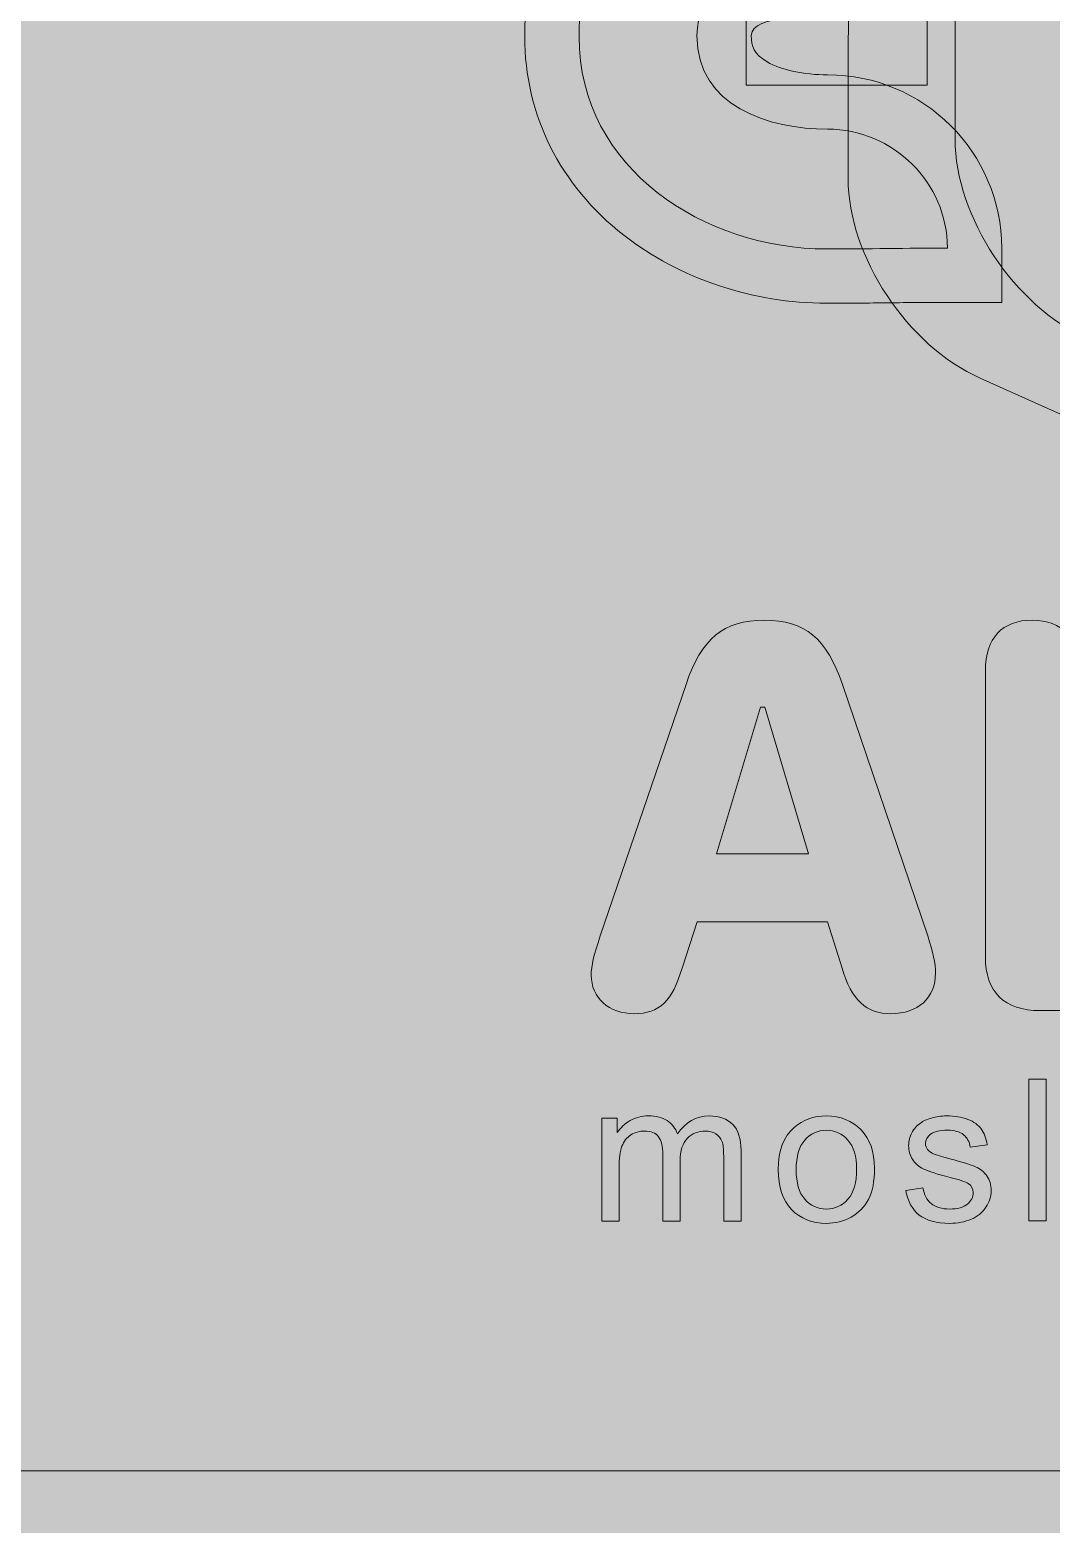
# Model space of a CAD drawing. Header units: inches. Extents: x -1481 to -429, y -1676 to -696.
# Drawn here: x -482.35 to -462.88, y -752.66 to -724.19 of the extents above; entities that cross this region are included whole.
import ezdxf

# ---------------------------------------------------------------- set-up
doc = ezdxf.new("R2010")
doc.units = ezdxf.units.IN
doc.header["$MEASUREMENT"] = 0
doc.layers.add('Layer 1', color=7, linetype='Continuous')

# ---------------------------------------------------------------- blocks, each defined once
blk = doc.blocks.new('block 2')
at = {"layer": 'Layer 1', "true_color": 0x009344}
h = blk.add_hatch(color=114, dxfattribs=at)
h.dxf.hatch_style = 2
h.paths.add_polyline_path([(-429.175, -985.727), (-669.175, -985.727), (-669.175, -695.727), (-429.175, -695.727)])
at = {"layer": 'Layer 1', "true_color": 0x008345}
h = blk.add_hatch(color=116, dxfattribs=at)
h.dxf.hatch_style = 2
h.paths.add_polyline_path([(-429.175, -751.646), (-669.175, -751.646), (-669.175, -695.727), (-429.175, -695.727)])
at = {"layer": 'Layer 1', "lineweight": 0}
blk.add_lwpolyline([(-429.175, -751.646), (-669.175, -751.646), (-669.175, -695.727), (-429.175, -695.727), (-429.175, -751.646)], dxfattribs=at)
blk = doc.blocks.new('block 69')
at = {"layer": 'Layer 1', "true_color": 0x38b449}
h = blk.add_hatch(color=95, dxfattribs=at)
h.dxf.hatch_style = 2
edge = h.paths.add_edge_path()
edge.add_spline(control_points=[(-471.649, -742.202), (-471.649, -742.024), (-471.6, -741.818), (-471.476, -741.456), (-471.476, -741.456), (-469.842, -736.668), (-469.842, -736.668), (-469.55, -735.792), (-469.128, -735.44), (-468.349, -735.44), (-467.57, -735.44), (-467.159, -735.786), (-466.861, -736.668), (-466.861, -736.668), (-465.233, -741.456), (-465.233, -741.456), (-465.135, -741.759), (-465.087, -741.975), (-465.087, -742.165), (-465.087, -742.635), (-465.422, -742.938), (-465.936, -742.938), (-466.412, -742.938), (-466.688, -742.679), (-466.867, -742.067), (-466.867, -742.067), (-467.148, -741.185), (-467.148, -741.185), (-467.148, -741.185), (-469.631, -741.185), (-469.631, -741.185), (-469.631, -741.185), (-469.918, -742.067), (-469.918, -742.067), (-470.096, -742.695), (-470.351, -742.938), (-470.827, -742.938), (-471.314, -742.938), (-471.649, -742.635), (-471.649, -742.202)], knot_values=[0, 0, 0, 0, 1, 1, 1, 2, 2, 2, 3, 3, 3, 4, 4, 4, 5, 5, 5, 6, 6, 6, 7, 7, 7, 8, 8, 8, 9, 9, 9, 10, 10, 10, 11, 11, 11, 12, 12, 12, 13, 13, 13, 13], degree=3, periodic=1)
h.paths.add_polyline_path([(-467.51, -739.892), (-468.338, -737.095), (-468.425, -737.095), (-469.263, -739.892)])
h = blk.add_hatch(color=95, dxfattribs=at)
h.dxf.hatch_style = 2
edge = h.paths.add_edge_path()
edge.add_spline(control_points=[(-460.047, -742.879), (-460.047, -742.879), (-463.098, -742.879), (-463.098, -742.879), (-463.774, -742.879), (-464.137, -742.522), (-464.137, -741.856), (-464.137, -741.856), (-464.137, -736.403), (-464.137, -736.403), (-464.137, -735.786), (-463.818, -735.44), (-463.244, -735.44), (-462.671, -735.44), (-462.346, -735.792), (-462.346, -736.403), (-462.346, -736.403), (-462.346, -741.386), (-462.346, -741.386), (-462.346, -741.386), (-460.047, -741.386), (-460.047, -741.386), (-459.598, -741.386), (-459.284, -741.694), (-459.284, -742.132), (-459.284, -742.57), (-459.598, -742.879), (-460.047, -742.879)], knot_values=[0, 0, 0, 0, 1, 1, 1, 2, 2, 2, 3, 3, 3, 4, 4, 4, 5, 5, 5, 6, 6, 6, 7, 7, 7, 8, 8, 8, 9, 9, 9, 9], degree=3, periodic=1)
at = {"layer": 'Layer 1', "lineweight": 0}
blk.add_lwpolyline([(-467.51, -739.892), (-468.338, -737.095), (-468.425, -737.095), (-469.263, -739.892), (-467.51, -739.892)], dxfattribs=at)
for points, knots in [([(-471.649, -742.202), (-471.649, -742.024), (-471.6, -741.818), (-471.476, -741.456), (-471.476, -741.456), (-469.842, -736.668), (-469.842, -736.668), (-469.55, -735.792), (-469.128, -735.44), (-468.349, -735.44), (-467.57, -735.44), (-467.159, -735.786), (-466.861, -736.668), (-466.861, -736.668), (-465.233, -741.456), (-465.233, -741.456), (-465.135, -741.759), (-465.087, -741.975), (-465.087, -742.165), (-465.087, -742.635), (-465.422, -742.938), (-465.936, -742.938), (-466.412, -742.938), (-466.688, -742.679), (-466.867, -742.067), (-466.867, -742.067), (-467.148, -741.185), (-467.148, -741.185), (-467.148, -741.185), (-469.631, -741.185), (-469.631, -741.185), (-469.631, -741.185), (-469.918, -742.067), (-469.918, -742.067), (-470.096, -742.695), (-470.351, -742.938), (-470.827, -742.938), (-471.314, -742.938), (-471.649, -742.635), (-471.649, -742.202)], [0, 0, 0, 0, 1, 1, 1, 2, 2, 2, 3, 3, 3, 4, 4, 4, 5, 5, 5, 6, 6, 6, 7, 7, 7, 8, 8, 8, 9, 9, 9, 10, 10, 10, 11, 11, 11, 12, 12, 12, 13, 13, 13, 13]), ([(-460.047, -742.879), (-460.047, -742.879), (-463.098, -742.879), (-463.098, -742.879), (-463.774, -742.879), (-464.137, -742.522), (-464.137, -741.856), (-464.137, -741.856), (-464.137, -736.403), (-464.137, -736.403), (-464.137, -735.786), (-463.818, -735.44), (-463.244, -735.44), (-462.671, -735.44), (-462.346, -735.792), (-462.346, -736.403), (-462.346, -736.403), (-462.346, -741.386), (-462.346, -741.386), (-462.346, -741.386), (-460.047, -741.386), (-460.047, -741.386), (-459.598, -741.386), (-459.284, -741.694), (-459.284, -742.132), (-459.284, -742.57), (-459.598, -742.879), (-460.047, -742.879)], [0, 0, 0, 0, 1, 1, 1, 2, 2, 2, 3, 3, 3, 4, 4, 4, 5, 5, 5, 6, 6, 6, 7, 7, 7, 8, 8, 8, 9, 9, 9, 9])]:
    blk.add_open_spline(points, degree=3, knots=knots, dxfattribs=at)
blk = doc.blocks.new('block 71')
at = {"layer": 'Layer 1', "lineweight": 0}
for points, knots in [([(-467.16, -729.403), (-468.564, -729.403), (-469.973, -728.931), (-471.027, -728.107), (-472.245, -727.155), (-472.916, -725.811), (-472.916, -724.322), (-472.916, -722.025), (-471.49, -720.199), (-469.367, -719.779), (-469.367, -719.779), (-469.358, -719.777), (-469.358, -719.777), (-468.799, -719.672), (-468.237, -719.596), (-467.693, -719.523), (-467.388, -719.481), (-467.09, -719.441), (-466.798, -719.397), (-467.065, -719.18), (-467.44, -719.01), (-467.748, -719.01), (-467.814, -719.01), (-467.918, -719.03), (-468.028, -719.052), (-468.206, -719.087), (-468.427, -719.131), (-468.682, -719.131), (-469.891, -719.131), (-470.875, -718.147), (-470.875, -716.937), (-470.875, -716.242), (-470.572, -714.623), (-467.766, -714.623), (-465.248, -714.623), (-462.977, -716.304), (-462.245, -718.711), (-462.245, -718.711), (-462.237, -718.736), (-462.237, -718.736), (-462.237, -718.736), (-462.231, -718.762), (-462.231, -718.762), (-462.153, -719.072), (-462.076, -719.403), (-462.035, -719.732), (-462.035, -719.732), (-462.029, -719.782), (-462.029, -719.782), (-462.029, -719.782), (-462.027, -719.834), (-462.027, -719.834), (-462.014, -720.357), (-462.07, -721.664), (-462.883, -722.477), (-462.883, -722.477), (-462.899, -722.492), (-462.899, -722.492), (-463.76, -723.317), (-465.408, -723.605), (-467.314, -723.872), (-467.578, -723.909), (-467.826, -723.944), (-468.032, -723.977), (-468.248, -724.01), (-468.599, -724.096), (-468.599, -724.304), (-468.599, -724.505), (-468.548, -724.658), (-468.295, -724.804), (-468.021, -724.961), (-467.601, -725.051), (-467.143, -725.051), (-465.314, -725.051), (-463.826, -726.531), (-463.826, -728.351), (-463.826, -728.351), (-463.826, -729.386), (-463.826, -729.386), (-463.826, -729.386), (-464.86, -729.386), (-464.86, -729.386), (-465.233, -729.386), (-465.615, -729.39), (-465.986, -729.394), (-466.368, -729.399), (-466.763, -729.403), (-467.16, -729.403)], [0, 0, 0, 0, 1, 1, 1, 2, 2, 2, 3, 3, 3, 4, 4, 4, 5, 5, 5, 6, 6, 6, 7, 7, 7, 8, 8, 8, 9, 9, 9, 10, 10, 10, 11, 11, 11, 12, 12, 12, 13, 13, 13, 14, 14, 14, 15, 15, 15, 16, 16, 16, 17, 17, 17, 18, 18, 18, 19, 19, 19, 20, 20, 20, 21, 21, 21, 22, 22, 22, 23, 23, 23, 24, 24, 24, 25, 25, 25, 26, 26, 26, 27, 27, 27, 28, 28, 28, 29, 29, 29, 29]), ([(-463.235, -719.013), (-463.84, -717.024), (-465.708, -715.658), (-467.766, -715.658), (-468.63, -715.658), (-469.841, -715.813), (-469.841, -716.937), (-469.841, -717.577), (-469.322, -718.096), (-468.682, -718.096), (-468.371, -718.096), (-468.077, -717.975), (-467.748, -717.975), (-466.728, -717.975), (-465.414, -718.857), (-465.414, -719.929), (-465.414, -719.998), (-465.448, -720.206), (-465.552, -720.223), (-466.745, -720.483), (-467.973, -720.569), (-469.166, -720.794), (-470.913, -721.14), (-471.881, -722.627), (-471.881, -724.322), (-471.881, -726.847), (-469.478, -728.368), (-467.16, -728.368), (-466.382, -728.368), (-465.621, -728.351), (-464.86, -728.351), (-464.86, -727.106), (-465.898, -726.086), (-467.143, -726.086), (-468.267, -726.086), (-469.633, -725.653), (-469.633, -724.304), (-469.633, -723.492), (-468.976, -723.077), (-468.198, -722.956), (-466.918, -722.748), (-464.445, -722.541), (-463.615, -721.745), (-463.2, -721.33), (-463.044, -720.535), (-463.062, -719.86), (-463.096, -719.583), (-463.165, -719.289), (-463.235, -719.013)], [0, 0, 0, 0, 1, 1, 1, 2, 2, 2, 3, 3, 3, 4, 4, 4, 5, 5, 5, 6, 6, 6, 7, 7, 7, 8, 8, 8, 9, 9, 9, 10, 10, 10, 11, 11, 11, 12, 12, 12, 13, 13, 13, 14, 14, 14, 15, 15, 15, 16, 16, 16, 16])]:
    blk.add_open_spline(points, degree=3, knots=knots, dxfattribs=at)
blk = doc.blocks.new('block 70')
at = {"layer": 'Layer 1', "true_color": 0xd6df23}
h = blk.add_hatch(color=52, dxfattribs=at)
h.dxf.hatch_style = 2
edge = h.paths.add_edge_path()
edge.add_spline(control_points=[(-451.1, -735.047), (-451.1, -735.047), (-462.198, -730.072), (-462.198, -730.072), (-463.582, -729.461), (-464.709, -727.759), (-464.715, -726.27), (-464.715, -726.27), (-464.695, -709.865), (-464.695, -709.865), (-464.701, -708.376), (-463.584, -707.664), (-462.199, -708.274), (-462.199, -708.274), (-451.193, -712.336), (-451.193, -712.336), (-449.809, -712.947), (-448.682, -714.649), (-448.675, -716.138), (-448.675, -716.138), (-448.605, -733.456), (-448.605, -733.456), (-448.599, -734.945), (-449.716, -735.657), (-451.1, -735.047)], knot_values=[0, 0, 0, 0, 1, 1, 1, 2, 2, 2, 3, 3, 3, 4, 4, 4, 5, 5, 5, 6, 6, 6, 7, 7, 7, 8, 8, 8, 8], degree=3, periodic=1)
at = {"layer": 'Layer 1', "true_color": 0xfff100}
h = blk.add_hatch(color=2, dxfattribs=at)
h.dxf.hatch_style = 2
edge = h.paths.add_edge_path()
edge.add_spline(control_points=[(-453.138, -735.802), (-453.138, -735.802), (-464.236, -730.827), (-464.236, -730.827), (-465.62, -730.217), (-466.747, -728.515), (-466.753, -727.026), (-466.753, -727.026), (-466.733, -710.62), (-466.733, -710.62), (-466.739, -709.131), (-465.622, -708.419), (-464.237, -709.029), (-464.237, -709.029), (-453.231, -713.092), (-453.231, -713.092), (-451.847, -713.702), (-450.719, -715.404), (-450.713, -716.893), (-450.713, -716.893), (-450.643, -734.211), (-450.643, -734.211), (-450.637, -735.7), (-451.754, -736.412), (-453.138, -735.802)], knot_values=[0, 0, 0, 0, 1, 1, 1, 2, 2, 2, 3, 3, 3, 4, 4, 4, 5, 5, 5, 6, 6, 6, 7, 7, 7, 8, 8, 8, 8], degree=3, periodic=1)
h = blk.add_hatch(color=2, dxfattribs=at)
h.dxf.hatch_style = 2
h.paths.add_polyline_path([(-465.244, -725.245), (-468.694, -725.245), (-468.694, -723.678), (-465.244, -723.678)])
at = {"layer": 'Layer 1', "lineweight": 0}
blk.add_lwpolyline([(-465.244, -725.245), (-468.694, -725.245), (-468.694, -723.678), (-465.244, -723.678), (-465.244, -725.245)], dxfattribs=at)
for points in [[(-451.1, -735.047), (-451.1, -735.047), (-462.198, -730.072), (-462.198, -730.072), (-463.582, -729.461), (-464.709, -727.759), (-464.715, -726.27), (-464.715, -726.27), (-464.695, -709.865), (-464.695, -709.865), (-464.701, -708.376), (-463.584, -707.664), (-462.199, -708.274), (-462.199, -708.274), (-451.193, -712.336), (-451.193, -712.336), (-449.809, -712.947), (-448.682, -714.649), (-448.675, -716.138), (-448.675, -716.138), (-448.605, -733.456), (-448.605, -733.456), (-448.599, -734.945), (-449.716, -735.657), (-451.1, -735.047)], [(-453.138, -735.802), (-453.138, -735.802), (-464.236, -730.827), (-464.236, -730.827), (-465.62, -730.217), (-466.747, -728.515), (-466.753, -727.026), (-466.753, -727.026), (-466.733, -710.62), (-466.733, -710.62), (-466.739, -709.131), (-465.622, -708.419), (-464.237, -709.029), (-464.237, -709.029), (-453.231, -713.092), (-453.231, -713.092), (-451.847, -713.702), (-450.719, -715.404), (-450.713, -716.893), (-450.713, -716.893), (-450.643, -734.211), (-450.643, -734.211), (-450.637, -735.7), (-451.754, -736.412), (-453.138, -735.802)]]:
    blk.add_open_spline(points, degree=3, knots=[0, 0, 0, 0, 1, 1, 1, 2, 2, 2, 3, 3, 3, 4, 4, 4, 5, 5, 5, 6, 6, 6, 7, 7, 7, 8, 8, 8, 8], dxfattribs=at)
at = {"layer": 'Layer 1'}
blk.add_blockref('block 71', (0, 0), dxfattribs=at)
blk = doc.blocks.new('block 74')
at = {"layer": 'Layer 1', "lineweight": 0}
blk.add_lwpolyline([(-463.308, -744.184), (-462.976, -744.184), (-462.976, -746.887), (-463.308, -746.887), (-463.308, -744.184)], dxfattribs=at)
for points, knots in [([(-471.448, -746.888), (-471.448, -746.888), (-471.448, -744.929), (-471.448, -744.929), (-471.448, -744.929), (-471.152, -744.929), (-471.152, -744.929), (-471.152, -744.929), (-471.152, -745.204), (-471.152, -745.204), (-471.09, -745.108), (-471.009, -745.031), (-470.906, -744.972), (-470.804, -744.914), (-470.688, -744.885), (-470.557, -744.885), (-470.412, -744.885), (-470.294, -744.915), (-470.201, -744.975), (-470.108, -745.036), (-470.042, -745.12), (-470.005, -745.228), (-469.849, -744.999), (-469.648, -744.885), (-469.399, -744.885), (-469.205, -744.885), (-469.056, -744.938), (-468.951, -745.047), (-468.847, -745.154), (-468.794, -745.32), (-468.794, -745.544), (-468.794, -745.544), (-468.794, -746.888), (-468.794, -746.888), (-468.794, -746.888), (-469.124, -746.888), (-469.124, -746.888), (-469.124, -746.888), (-469.124, -745.654), (-469.124, -745.654), (-469.124, -745.521), (-469.135, -745.426), (-469.157, -745.367), (-469.178, -745.309), (-469.217, -745.262), (-469.274, -745.226), (-469.331, -745.19), (-469.397, -745.173), (-469.473, -745.173), (-469.611, -745.173), (-469.725, -745.218), (-469.816, -745.31), (-469.907, -745.402), (-469.953, -745.548), (-469.953, -745.75), (-469.953, -745.75), (-469.953, -746.888), (-469.953, -746.888), (-469.953, -746.888), (-470.285, -746.888), (-470.285, -746.888), (-470.285, -746.888), (-470.285, -745.615), (-470.285, -745.615), (-470.285, -745.467), (-470.312, -745.357), (-470.366, -745.283), (-470.42, -745.21), (-470.508, -745.173), (-470.631, -745.173), (-470.725, -745.173), (-470.811, -745.198), (-470.891, -745.246), (-470.97, -745.296), (-471.028, -745.367), (-471.063, -745.462), (-471.099, -745.556), (-471.117, -745.693), (-471.117, -745.871), (-471.117, -745.871), (-471.117, -746.888), (-471.117, -746.888), (-471.117, -746.888), (-471.448, -746.888), (-471.448, -746.888)], [0, 0, 0, 0, 1, 1, 1, 2, 2, 2, 3, 3, 3, 4, 4, 4, 5, 5, 5, 6, 6, 6, 7, 7, 7, 8, 8, 8, 9, 9, 9, 10, 10, 10, 11, 11, 11, 12, 12, 12, 13, 13, 13, 14, 14, 14, 15, 15, 15, 16, 16, 16, 17, 17, 17, 18, 18, 18, 19, 19, 19, 20, 20, 20, 21, 21, 21, 22, 22, 22, 23, 23, 23, 24, 24, 24, 25, 25, 25, 26, 26, 26, 27, 27, 27, 28, 28, 28, 28]), ([(-468.085, -745.909), (-468.085, -745.546), (-467.984, -745.277), (-467.782, -745.103), (-467.614, -744.958), (-467.409, -744.885), (-467.167, -744.885), (-466.897, -744.885), (-466.677, -744.973), (-466.506, -745.15), (-466.335, -745.326), (-466.25, -745.569), (-466.25, -745.881), (-466.25, -746.133), (-466.288, -746.331), (-466.363, -746.476), (-466.439, -746.62), (-466.549, -746.732), (-466.693, -746.812), (-466.838, -746.892), (-466.996, -746.932), (-467.167, -746.932), (-467.44, -746.932), (-467.662, -746.844), (-467.831, -746.669), (-468, -746.492), (-468.085, -746.239), (-468.085, -745.909)], [0, 0, 0, 0, 1, 1, 1, 2, 2, 2, 3, 3, 3, 4, 4, 4, 5, 5, 5, 6, 6, 6, 7, 7, 7, 8, 8, 8, 9, 9, 9, 9]), ([(-465.654, -746.303), (-465.654, -746.303), (-465.326, -746.252), (-465.326, -746.252), (-465.308, -746.383), (-465.256, -746.484), (-465.172, -746.554), (-465.088, -746.624), (-464.97, -746.659), (-464.819, -746.659), (-464.667, -746.659), (-464.553, -746.628), (-464.48, -746.566), (-464.406, -746.504), (-464.369, -746.431), (-464.369, -746.347), (-464.369, -746.273), (-464.401, -746.213), (-464.466, -746.17), (-464.512, -746.14), (-464.625, -746.103), (-464.806, -746.058), (-465.049, -745.996), (-465.218, -745.943), (-465.312, -745.898), (-465.406, -745.853), (-465.477, -745.791), (-465.526, -745.712), (-465.575, -745.633), (-465.599, -745.545), (-465.599, -745.449), (-465.599, -745.362), (-465.579, -745.281), (-465.539, -745.207), (-465.499, -745.132), (-465.445, -745.071), (-465.376, -745.021), (-465.324, -744.984), (-465.254, -744.951), (-465.165, -744.925), (-465.075, -744.898), (-464.98, -744.885), (-464.878, -744.885), (-464.724, -744.885), (-464.589, -744.907), (-464.473, -744.951), (-464.357, -744.996), (-464.271, -745.056), (-464.216, -745.131), (-464.16, -745.207), (-464.122, -745.308), (-464.102, -745.434), (-464.102, -745.434), (-464.426, -745.479), (-464.426, -745.479), (-464.441, -745.378), (-464.483, -745.299), (-464.554, -745.243), (-464.625, -745.186), (-464.725, -745.158), (-464.854, -745.158), (-465.007, -745.158), (-465.115, -745.183), (-465.18, -745.233), (-465.246, -745.284), (-465.278, -745.343), (-465.278, -745.41), (-465.278, -745.454), (-465.264, -745.493), (-465.237, -745.527), (-465.21, -745.563), (-465.168, -745.592), (-465.11, -745.615), (-465.077, -745.627), (-464.979, -745.656), (-464.817, -745.7), (-464.582, -745.763), (-464.418, -745.814), (-464.325, -745.854), (-464.233, -745.894), (-464.16, -745.952), (-464.107, -746.029), (-464.054, -746.104), (-464.028, -746.199), (-464.028, -746.312), (-464.028, -746.423), (-464.06, -746.527), (-464.125, -746.625), (-464.189, -746.722), (-464.282, -746.798), (-464.404, -746.852), (-464.526, -746.905), (-464.663, -746.932), (-464.817, -746.932), (-465.071, -746.932), (-465.265, -746.879), (-465.399, -746.773), (-465.532, -746.667), (-465.617, -746.511), (-465.654, -746.303)], [0, 0, 0, 0, 1, 1, 1, 2, 2, 2, 3, 3, 3, 4, 4, 4, 5, 5, 5, 6, 6, 6, 7, 7, 7, 8, 8, 8, 9, 9, 9, 10, 10, 10, 11, 11, 11, 12, 12, 12, 13, 13, 13, 14, 14, 14, 15, 15, 15, 16, 16, 16, 17, 17, 17, 18, 18, 18, 19, 19, 19, 20, 20, 20, 21, 21, 21, 22, 22, 22, 23, 23, 23, 24, 24, 24, 25, 25, 25, 26, 26, 26, 27, 27, 27, 28, 28, 28, 29, 29, 29, 30, 30, 30, 31, 31, 31, 32, 32, 32, 33, 33, 33, 33]), ([(-467.743, -745.909), (-467.743, -746.16), (-467.689, -746.347), (-467.579, -746.472), (-467.47, -746.597), (-467.332, -746.659), (-467.167, -746.659), (-467.002, -746.659), (-466.865, -746.596), (-466.755, -746.47), (-466.646, -746.345), (-466.591, -746.155), (-466.591, -745.898), (-466.591, -745.655), (-466.646, -745.472), (-466.756, -745.347), (-466.866, -745.222), (-467.003, -745.159), (-467.167, -745.159), (-467.332, -745.159), (-467.47, -745.222), (-467.579, -745.346), (-467.689, -745.47), (-467.743, -745.657), (-467.743, -745.909)], [0, 0, 0, 0, 1, 1, 1, 2, 2, 2, 3, 3, 3, 4, 4, 4, 5, 5, 5, 6, 6, 6, 7, 7, 7, 8, 8, 8, 8])]:
    blk.add_open_spline(points, degree=3, knots=knots, dxfattribs=at)

msp = doc.modelspace()

# ---------------------------------------------------------------- block references
at = {"layer": 'Layer 1'}
for name in ['block 2', 'block 70', 'block 69', 'block 74']:
    msp.add_blockref(name, (0, 0), dxfattribs=at)

doc.saveas('drawing.dxf')
